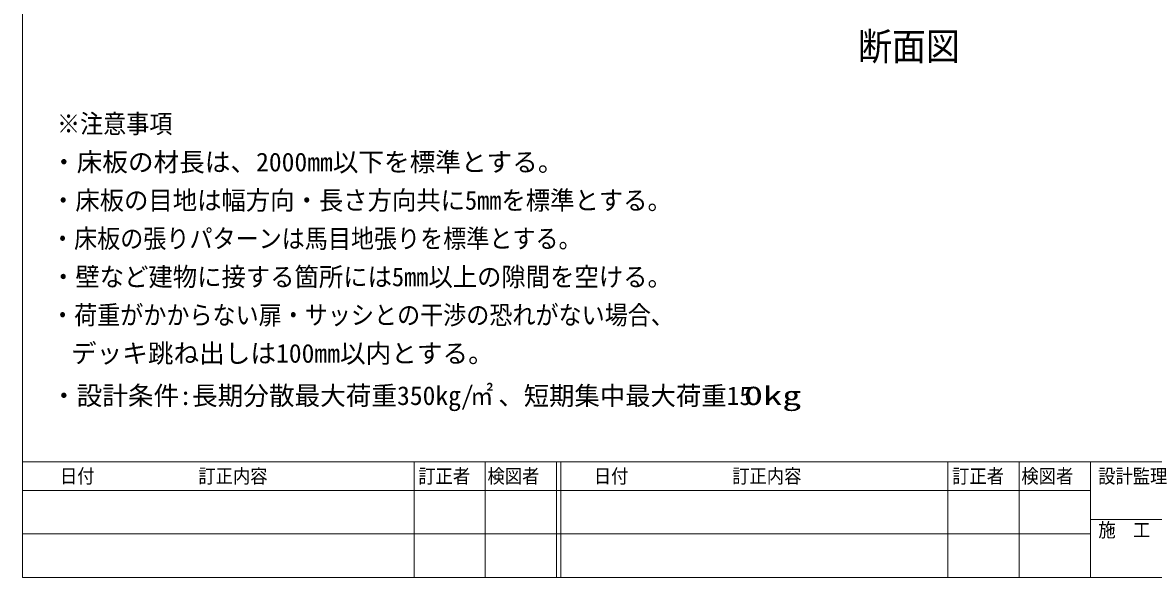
# Model space of a CAD drawing. Units: millimetres, scale not verified. Extents: x -12715 to 12220, y -3398 to 4210.
# Drawn here: x -1681 to -1046, y 2231 to 2542 of the extents above; entities that cross this region are included whole.
import ezdxf
from ezdxf.enums import TextEntityAlignment as Align

# ---------------------------------------------------------------- set-up
doc = ezdxf.new("R2010")
doc.units = ezdxf.units.MM
doc.header["$LTSCALE"] = 5.7
doc.layers.add('0-0_図枠', color=7, linetype='Continuous', lineweight=9)
doc.layers.add('0-2_文字', color=4, linetype='Continuous', lineweight=9)
doc.styles.add('ＭＳ ゴシック', font='')
doc.styles.get('ＭＳ ゴシック').set_extended_font_data('MS Gothic')

msp = doc.modelspace()

# ---------------------------------------------------------------- linework, layer by layer
at = {"layer": '0-0_図枠'}
for p, q in [((-1461.017, 2295.811), (-1461.017, 2230.811)), ((-1421.017, 2295.811), (-1421.017, 2230.811)), ((-1381.017, 2295.811), (-1381.017, 2230.811)), ((-1378.517, 2295.811), (-1378.517, 2230.811)), ((-1161.017, 2295.811), (-1161.017, 2230.811)), ((-1121.017, 2295.811), (-1121.017, 2230.811)), ((-1081.017, 2295.811), (-1081.017, 2230.811)), ((-1681.017, 2279.561), (-1081.017, 2279.561)), ((-1081.017, 2263.311), (-731.017, 2263.311)), ((-1681.017, 2255.186), (-1081.017, 2255.186))]:
    msp.add_line(p, q, dxfattribs=at)
at = {"layer": '0-0_図枠', "color": 5}
for points in [[(-1681.016, 3595.811), (318.984, 3595.811), (318.984, 2295.811), (-1681.016, 2295.811)], [(-1681.017, 2295.811), (318.983, 2295.811), (318.983, 2230.811), (-1681.017, 2230.811)]]:
    msp.add_lwpolyline(points, close=True, dxfattribs=at)

# ---------------------------------------------------------------- texts
at = {"layer": '0-0_図枠', "style": 'ＭＳ ゴシック', "width": 0.9}
for s, p in [('日付\u3000\u3000\u3000\u3000\u3000\u3000訂正内容', (-1660.034, 2281.39)), ('訂正者\u3000検図者', (-1458.669, 2281.349)), ('日付\u3000\u3000\u3000\u3000\u3000\u3000訂正内容', (-1360.034, 2281.39)), ('訂正者\u3000検図者', (-1158.669, 2281.349)), ('設計監理', (-1076.636, 2281.349)), ('施\u3000工', (-1076.512, 2251.124))]:
    msp.add_text(s, height=7.918, dxfattribs=at).set_placement(p, align=Align.BOTTOM_LEFT)
at = {"layer": '0-2_文字', "style": 'ＭＳ ゴシック'}
for s, height, width, p in [('断面図', 15.54, 0.9, (-1211.582, 2516.716)), ('※注意事項', 10.56, 0.9, (-1661.685, 2477.233)), ('・床板の目地は幅方向・長さ方向共に5mmを標準とする。', 10.56, 0.95, (-1665.05, 2434.219)), ('・床板の張りパターンは馬目地張りを標準とする。', 10.56, 0.9, (-1665.05, 2412.713)), ('・壁など建物に接する箇所には5mm以上の隙間を空ける。', 10.56, 0.95, (-1665.05, 2391.226)), ('・荷重がかからない扉・サッシとの干渉の恐れがない場合、', 10.56, 0.9, (-1665.05, 2369.763)), ('㎡', 10.56, 0.9, (-1429.462, 2324.477)), ('0kg', 10.56, 1.5, (-1275.707, 2324.477))]:
    msp.add_text(s, height=height, dxfattribs=dict(at, width=width)).set_placement(p, align=Align.BOTTOM_LEFT)
for s, height, p in [('・床板の材長は、2000mm以下を標準とする。', 10.56, (-1665.05, 2455.726)), (' デッキ跳ね出しは100mm以内とする。', 10.56, (-1661.016, 2348.239)), ('・設計条件:長期分散最大荷重350kg/', 10.56, (-1665.05, 2324.477)), ('、短期集中最大荷重15', 10.45, (-1413.668, 2324.477))]:
    msp.add_text(s, height=height, dxfattribs=at).set_placement(p, align=Align.BOTTOM_LEFT)

doc.saveas('drawing.dxf')
